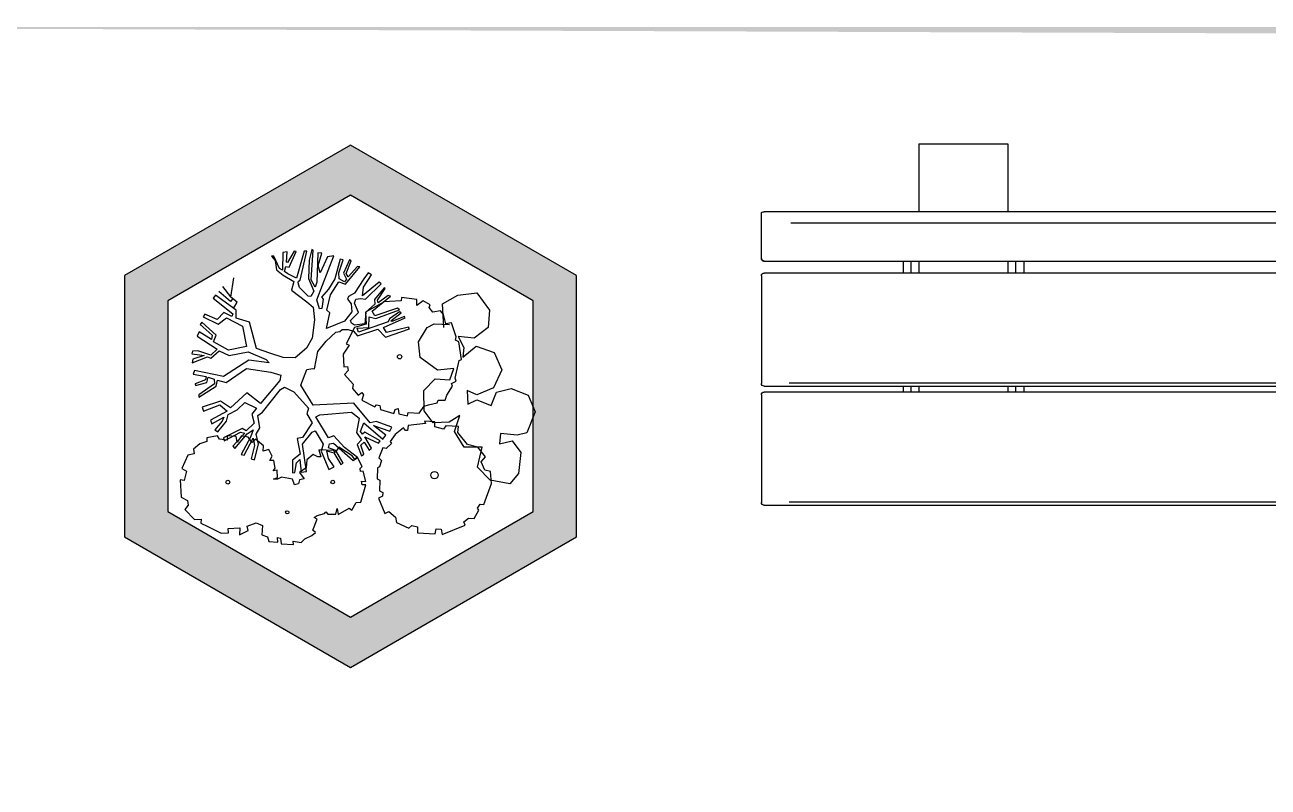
# Model space of a CAD drawing. Header units: millimetres. Extents: x 1351 to 1635, y 1399 to 1500.
# Drawn here: x 1562.88 to 1568.74, y 1486.37 to 1489.96 of the extents above; entities that cross this region are included whole.
import ezdxf

# ---------------------------------------------------------------- set-up
doc = ezdxf.new("R2010")
doc.units = ezdxf.units.MM
doc.layers.get('0').update_dxf_attribs({"color": 181})
doc.layers.add('margen', color=250, linetype='Continuous')
doc.layers.add('PLANTAS', color=32, linetype='Continuous')

msp = doc.modelspace()

# ---------------------------------------------------------------- hatches: boundary and pattern name
at = {"true_color": 0x2776bb}
h = msp.add_hatch(color=152, dxfattribs=at)
h.dxf.hatch_style = 1
h.paths.add_polyline_path([(1557.6842, 1489.9553), (1615.6587, 1489.7451), (1615.8802, 1457.3756), (1557.4987, 1457.0017)])
h.paths.add_polyline_path([(1557.9493, 1489.9451), (1615.8573, 1489.9451), (1616.0815, 1457.1761), (1557.5866, 1457.0229)])
at = {"layer": 'margen'}
h = msp.add_hatch(color=256, dxfattribs=at)
h.dxf.hatch_style = 1
h.set_gradient(color1=(248, 153, 30), color2=(255, 255, 0))
h.paths.add_polyline_path([(1563.5562, 1487.6641), (1564.4159, 1487.1678), (1565.2755, 1487.6641), (1565.2755, 1488.6567), (1564.4159, 1489.1531), (1563.5562, 1488.6567)], flags=16)
h.paths.add_polyline_path([(1563.3514, 1487.5458), (1564.4159, 1486.9312), (1565.4804, 1487.5458), (1565.4804, 1488.775), (1564.4159, 1489.3896), (1563.3514, 1488.775)])

# ---------------------------------------------------------------- linework, layer by layer
at = {"color": 116, "linetype": 'ByBlock'}
for p, q in [((1564.0964, 1488.8844), (1564.0948, 1488.8015)), ((1564.1177, 1488.8876), (1564.0964, 1488.8844)), ((1564.1136, 1488.838), (1564.1177, 1488.8876)), ((1564.1504, 1488.8896), (1564.1195, 1488.8362)), ((1564.1269, 1488.8153), (1564.1592, 1488.8889)), ((1564.1592, 1488.8889), (1564.1504, 1488.8896)), ((1564.1971, 1488.8902), (1564.1618, 1488.7628)), ((1564.1781, 1488.7535), (1564.2102, 1488.89)), ((1564.2102, 1488.89), (1564.1971, 1488.8902)), ((1564.2334, 1488.8973), (1564.2215, 1488.8484)), ((1564.2304, 1488.756), (1564.2393, 1488.8955)), ((1564.2393, 1488.8955), (1564.2334, 1488.8973)), ((1564.2622, 1488.8822), (1564.2575, 1488.7449)), ((1564.2811, 1488.8802), (1564.2622, 1488.8822)), ((1564.2632, 1488.8224), (1564.2811, 1488.8802)), ((1564.0542, 1488.8672), (1564.0434, 1488.8667)), ((1564.0434, 1488.8667), (1564.0615, 1488.8458)), ((1564.0806, 1488.8093), (1564.0542, 1488.8672)), ((1564.0615, 1488.8458), (1564.0668, 1488.8018)), ((1564.1053, 1488.7937), (1564.111, 1488.8184)), ((1564.111, 1488.8184), (1564.1269, 1488.8153)), ((1564.1195, 1488.8362), (1564.1136, 1488.838)), ((1564.2215, 1488.8484), (1564.218, 1488.7621)), ((1564.2576, 1488.6607), (1564.3366, 1488.8676)), ((1564.2722, 1488.7879), (1564.2632, 1488.8224)), ((1564.3069, 1488.8633), (1564.2722, 1488.7879)), ((1564.3366, 1488.8676), (1564.3069, 1488.8633)), ((1564.3673, 1488.8531), (1564.3411, 1488.7592)), ((1564.3611, 1488.7887), (1564.3813, 1488.8488)), ((1564.3813, 1488.8488), (1564.3673, 1488.8531)), ((1564.4117, 1488.8494), (1564.3824, 1488.7872)), ((1564.3918, 1488.7348), (1564.4591, 1488.8169)), ((1564.3947, 1488.7846), (1564.418, 1488.8446)), ((1564.4491, 1488.8187), (1564.4052, 1488.769)), ((1564.418, 1488.8446), (1564.4117, 1488.8494)), ((1564.4591, 1488.8169), (1564.4491, 1488.8187)), ((1563.8515, 1488.6743), (1563.8663, 1488.7654)), ((1564.0668, 1488.8018), (1564.0986, 1488.7778)), ((1564.0948, 1488.8015), (1564.0806, 1488.8093)), ((1564.0986, 1488.7778), (1564.1485, 1488.747)), ((1564.12, 1488.7827), (1564.1053, 1488.7937)), ((1564.1618, 1488.7628), (1564.12, 1488.7827)), ((1564.1711, 1488.749), (1564.1781, 1488.7535)), ((1564.218, 1488.7621), (1564.2422, 1488.7024)), ((1564.2493, 1488.7207), (1564.2304, 1488.756)), ((1564.3411, 1488.7592), (1564.3115, 1488.7116)), ((1564.3619, 1488.7607), (1564.3611, 1488.7887)), ((1564.3866, 1488.7462), (1564.3619, 1488.7607)), ((1564.3824, 1488.7872), (1564.3963, 1488.7585)), ((1564.3963, 1488.7585), (1564.3866, 1488.7462)), ((1564.4052, 1488.769), (1564.3947, 1488.7846)), ((1564.478, 1488.7597), (1564.435, 1488.6928)), ((1564.4763, 1488.7202), (1564.5143, 1488.7789)), ((1564.4985, 1488.7886), (1564.478, 1488.7597)), ((1564.5143, 1488.7789), (1564.4985, 1488.7886)), ((1563.8512, 1488.653), (1563.7949, 1488.7006)), ((1563.8515, 1488.6747), (1563.8143, 1488.7246)), ((1564.1485, 1488.747), (1564.1373, 1488.7067)), ((1564.1373, 1488.7067), (1564.2106, 1488.652)), ((1564.1686, 1488.7407), (1564.1711, 1488.749)), ((1564.1754, 1488.7192), (1564.1686, 1488.7407)), ((1564.2164, 1488.6785), (1564.1754, 1488.7192)), ((1564.2422, 1488.7024), (1564.2286, 1488.676)), ((1564.2575, 1488.7449), (1564.2493, 1488.7207)), ((1564.3115, 1488.7116), (1564.2784, 1488.673)), ((1564.3207, 1488.6849), (1564.3611, 1488.7465)), ((1564.3611, 1488.7465), (1564.3918, 1488.7348)), ((1564.5505, 1488.744), (1564.4716, 1488.68)), ((1564.4716, 1488.68), (1564.4763, 1488.7202)), ((1564.4856, 1488.6644), (1564.5599, 1488.7363)), ((1564.5734, 1488.7172), (1564.5293, 1488.6626)), ((1564.543, 1488.659), (1564.5792, 1488.7147)), ((1564.5599, 1488.7363), (1564.5505, 1488.744)), ((1564.5792, 1488.7147), (1564.5734, 1488.7172)), ((1564.9204, 1488.6824), (1565.0101, 1488.6937)), ((1565.0101, 1488.6937), (1565.0706, 1488.6119)), ((1563.7806, 1488.683), (1563.7697, 1488.6695)), ((1563.7697, 1488.6695), (1563.8612, 1488.5954)), ((1563.8774, 1488.6119), (1563.7806, 1488.683)), ((1563.8609, 1488.6666), (1563.8512, 1488.653)), ((1563.882, 1488.6503), (1563.8515, 1488.6743)), ((1563.865, 1488.621), (1563.882, 1488.6503)), ((1564.2106, 1488.652), (1564.24, 1488.6261)), ((1564.2286, 1488.676), (1564.2164, 1488.6785)), ((1564.2694, 1488.6181), (1564.2576, 1488.6607)), ((1564.2784, 1488.673), (1564.2866, 1488.6645)), ((1564.2866, 1488.6645), (1564.2807, 1488.6209)), ((1564.3049, 1488.6128), (1564.3207, 1488.6849)), ((1564.4063, 1488.676), (1564.4009, 1488.665)), ((1564.4009, 1488.665), (1564.4183, 1488.6415)), ((1564.435, 1488.6928), (1564.4063, 1488.676)), ((1564.4183, 1488.6415), (1564.4215, 1488.6048)), ((1564.435, 1488.6454), (1564.4412, 1488.665)), ((1564.4534, 1488.6008), (1564.435, 1488.6454)), ((1564.4412, 1488.665), (1564.4631, 1488.6671)), ((1564.4631, 1488.6671), (1564.4856, 1488.6644)), ((1564.5748, 1488.6514), (1564.4865, 1488.6028)), ((1564.5309, 1488.64), (1564.4883, 1488.6033)), ((1564.518, 1488.6071), (1564.6041, 1488.6776)), ((1564.5293, 1488.6626), (1564.5309, 1488.64)), ((1564.5452, 1488.6477), (1564.543, 1488.659)), ((1564.5936, 1488.6814), (1564.5452, 1488.6477)), ((1564.5998, 1488.6528), (1564.5748, 1488.6514)), ((1564.6041, 1488.6776), (1564.5936, 1488.6814)), ((1564.6536, 1488.6563), (1564.5998, 1488.6528)), ((1564.6555, 1488.6723), (1564.6536, 1488.6563)), ((1564.7283, 1488.6625), (1564.6555, 1488.6723)), ((1564.7286, 1488.6352), (1564.7283, 1488.6625)), ((1564.7574, 1488.6562), (1564.7286, 1488.6352)), ((1564.7915, 1488.6379), (1564.7574, 1488.6562)), ((1564.7859, 1488.6244), (1564.7915, 1488.6379)), ((1564.8489, 1488.6425), (1564.9204, 1488.6824)), ((1564.8546, 1488.5311), (1564.8489, 1488.6425)), ((1563.729, 1488.593), (1563.7217, 1488.5808)), ((1563.7217, 1488.5808), (1563.7919, 1488.546)), ((1563.788, 1488.5691), (1563.729, 1488.593)), ((1563.8198, 1488.6013), (1563.788, 1488.5691)), ((1563.8569, 1488.5832), (1563.8198, 1488.6013)), ((1563.8612, 1488.5954), (1563.8569, 1488.5832)), ((1563.8774, 1488.5746), (1563.8774, 1488.6119)), ((1564.24, 1488.6261), (1564.2463, 1488.5674)), ((1564.2807, 1488.6209), (1564.2694, 1488.6181)), ((1564.3032, 1488.5269), (1564.3177, 1488.6003)), ((1564.3177, 1488.6003), (1564.3049, 1488.6128)), ((1564.4215, 1488.6048), (1564.3866, 1488.5602)), ((1564.4156, 1488.5635), (1564.4534, 1488.6008)), ((1564.4883, 1488.6033), (1564.4834, 1488.5484)), ((1564.4865, 1488.6028), (1564.49, 1488.5471)), ((1564.5023, 1488.5304), (1564.5039, 1488.5807)), ((1564.5039, 1488.5807), (1564.5353, 1488.5732)), ((1564.5295, 1488.5856), (1564.518, 1488.6071)), ((1564.6367, 1488.6222), (1564.5295, 1488.5856)), ((1564.5353, 1488.5732), (1564.6466, 1488.6137)), ((1564.571, 1488.5313), (1564.6734, 1488.5766)), ((1564.647, 1488.6049), (1564.5993, 1488.5724)), ((1564.605, 1488.5627), (1564.6546, 1488.6001)), ((1564.6693, 1488.582), (1564.6097, 1488.5597)), ((1564.6466, 1488.6137), (1564.6367, 1488.6222)), ((1564.6546, 1488.6001), (1564.647, 1488.6049)), ((1564.6734, 1488.5766), (1564.6693, 1488.582)), ((1564.8033, 1488.6029), (1564.7859, 1488.6244)), ((1564.8402, 1488.6095), (1564.8033, 1488.6029)), ((1564.8542, 1488.5921), (1564.8402, 1488.6095)), ((1564.8649, 1488.5488), (1564.8542, 1488.5921)), ((1565.0706, 1488.6119), (1565.0642, 1488.5313)), ((1563.715, 1488.5559), (1563.7082, 1488.5447)), ((1563.7082, 1488.5447), (1563.7639, 1488.4943)), ((1563.7834, 1488.4953), (1563.715, 1488.5559)), ((1563.7919, 1488.546), (1563.8318, 1488.5757)), ((1563.8318, 1488.5757), (1563.9071, 1488.5374)), ((1563.9405, 1488.5559), (1563.8774, 1488.5746)), ((1563.9071, 1488.5374), (1563.926, 1488.4419)), ((1563.9732, 1488.4318), (1563.9405, 1488.5559)), ((1564.2463, 1488.5674), (1564.2351, 1488.4799)), ((1564.3866, 1488.5602), (1564.3032, 1488.5269)), ((1564.3658, 1488.5119), (1564.3771, 1488.522)), ((1564.3771, 1488.522), (1564.4043, 1488.5216)), ((1564.4341, 1488.5301), (1564.3946, 1488.4541)), ((1564.4043, 1488.5216), (1564.4304, 1488.513)), ((1564.4201, 1488.5516), (1564.4156, 1488.5635)), ((1564.4349, 1488.5413), (1564.4201, 1488.5516)), ((1564.49, 1488.5471), (1564.4341, 1488.5301)), ((1564.4834, 1488.5484), (1564.4349, 1488.5413)), ((1564.4465, 1488.527), (1564.5023, 1488.5304)), ((1564.4534, 1488.509), (1564.4465, 1488.527)), ((1564.449, 1488.4919), (1564.5447, 1488.5228)), ((1564.5932, 1488.5575), (1564.4534, 1488.509)), ((1564.5447, 1488.5228), (1564.5804, 1488.485)), ((1564.5849, 1488.5073), (1564.571, 1488.5313)), ((1564.5804, 1488.485), (1564.6928, 1488.5248)), ((1564.6893, 1488.5332), (1564.5849, 1488.5073)), ((1564.5993, 1488.5724), (1564.5932, 1488.5575)), ((1564.6097, 1488.5597), (1564.605, 1488.5627)), ((1564.6928, 1488.5248), (1564.6893, 1488.5332)), ((1564.7365, 1488.4639), (1564.7759, 1488.5309)), ((1564.7759, 1488.5309), (1564.8092, 1488.5488)), ((1564.8092, 1488.5488), (1564.8813, 1488.5444)), ((1564.891, 1488.5531), (1564.8649, 1488.5488)), ((1564.9137, 1488.4866), (1564.891, 1488.5531)), ((1565.0642, 1488.5313), (1564.9983, 1488.4801)), ((1563.7026, 1488.5099), (1563.694, 1488.4904)), ((1563.694, 1488.4904), (1563.7874, 1488.4283)), ((1563.7607, 1488.4742), (1563.7026, 1488.5099)), ((1563.7639, 1488.4943), (1563.7607, 1488.4742)), ((1563.7707, 1488.4634), (1563.7834, 1488.4953)), ((1563.8411, 1488.4246), (1563.7707, 1488.4634)), ((1564.2351, 1488.4799), (1564.209, 1488.4334)), ((1564.2621, 1488.4185), (1564.3007, 1488.4673)), ((1564.3007, 1488.4673), (1564.3462, 1488.5092)), ((1564.3462, 1488.5092), (1564.3658, 1488.5119)), ((1564.4304, 1488.513), (1564.449, 1488.4919)), ((1564.7432, 1488.3904), (1564.7365, 1488.4639)), ((1564.9094, 1488.4707), (1564.9137, 1488.4866)), ((1564.9259, 1488.4639), (1564.9094, 1488.4707)), ((1564.9233, 1488.4882), (1564.9493, 1488.4363)), ((1564.9983, 1488.4801), (1564.9233, 1488.4882)), ((1564.9386, 1488.3808), (1564.9259, 1488.4639)), ((1563.6722, 1488.419), (1563.6686, 1488.4073)), ((1563.6686, 1488.4073), (1563.6934, 1488.4035)), ((1563.6966, 1488.4216), (1563.6722, 1488.419)), ((1563.6934, 1488.4035), (1563.7265, 1488.3989)), ((1563.7586, 1488.4014), (1563.6966, 1488.4216)), ((1563.7572, 1488.3872), (1563.7979, 1488.421)), ((1563.7874, 1488.4283), (1563.7586, 1488.4014)), ((1563.7979, 1488.421), (1563.8449, 1488.3986)), ((1563.926, 1488.4419), (1563.8411, 1488.4246)), ((1563.8449, 1488.3986), (1563.9335, 1488.4168)), ((1563.9335, 1488.4168), (1564.0182, 1488.3809)), ((1564.0357, 1488.4096), (1563.9732, 1488.4318)), ((1564.0978, 1488.3892), (1564.0357, 1488.4096)), ((1564.209, 1488.4334), (1564.1552, 1488.3885)), ((1564.2456, 1488.3358), (1564.2621, 1488.4185)), ((1564.4094, 1488.4475), (1564.3804, 1488.4052)), ((1564.3804, 1488.4052), (1564.3838, 1488.3465)), ((1564.3946, 1488.4541), (1564.4094, 1488.4475)), ((1564.9439, 1488.3915), (1565.0068, 1488.4427)), ((1564.9493, 1488.4363), (1564.9439, 1488.3915)), ((1565.0068, 1488.4427), (1565.0916, 1488.4137)), ((1565.0916, 1488.4137), (1565.1279, 1488.331)), ((1563.6693, 1488.3646), (1563.743, 1488.3933)), ((1563.6725, 1488.3817), (1563.6693, 1488.3646)), ((1563.7265, 1488.3989), (1563.6725, 1488.3817)), ((1563.743, 1488.3933), (1563.7572, 1488.3872)), ((1563.9364, 1488.3773), (1563.8177, 1488.3005)), ((1564.0334, 1488.3652), (1563.9364, 1488.3773)), ((1564.0182, 1488.3809), (1564.0334, 1488.3652)), ((1564.1552, 1488.3885), (1564.0978, 1488.3892)), ((1564.3838, 1488.3465), (1564.4015, 1488.3469)), ((1564.4015, 1488.3469), (1564.4042, 1488.329)), ((1564.8248, 1488.3295), (1564.7432, 1488.3904)), ((1564.9078, 1488.293), (1564.9277, 1488.3755)), ((1564.9277, 1488.3755), (1564.9386, 1488.3808)), ((1563.6818, 1488.329), (1563.675, 1488.3107)), ((1563.675, 1488.3107), (1563.7359, 1488.3004)), ((1563.8177, 1488.3005), (1563.6818, 1488.329)), ((1563.7321, 1488.284), (1563.684, 1488.265)), ((1563.7359, 1488.3004), (1563.7321, 1488.284)), ((1563.7385, 1488.2714), (1563.746, 1488.2973)), ((1563.746, 1488.2973), (1563.7736, 1488.2874)), ((1563.7736, 1488.2874), (1563.7757, 1488.2655)), ((1563.8298, 1488.2714), (1563.9266, 1488.3382)), ((1563.9266, 1488.3382), (1564.0412, 1488.3212)), ((1564.0412, 1488.3212), (1564.0872, 1488.3071)), ((1564.0872, 1488.3071), (1564.0821, 1488.2817)), ((1564.1825, 1488.2597), (1564.2102, 1488.3328)), ((1564.2102, 1488.3328), (1564.2375, 1488.3378)), ((1564.2375, 1488.3378), (1564.2456, 1488.3358)), ((1564.4042, 1488.329), (1564.388, 1488.3103)), ((1564.388, 1488.3103), (1564.4277, 1488.2649)), ((1564.7613, 1488.2351), (1564.8142, 1488.2894)), ((1564.8142, 1488.2894), (1564.8839, 1488.2838)), ((1564.9024, 1488.3386), (1564.8248, 1488.3295)), ((1564.8839, 1488.2838), (1564.9024, 1488.3386)), ((1564.9129, 1488.2775), (1564.9078, 1488.293)), ((1565.1279, 1488.331), (1565.0895, 1488.2473)), ((1563.684, 1488.265), (1563.6851, 1488.2573)), ((1563.6851, 1488.2573), (1563.7385, 1488.2714)), ((1563.7021, 1488.2026), (1563.7827, 1488.2548)), ((1563.7757, 1488.2655), (1563.7022, 1488.2144)), ((1563.7827, 1488.2548), (1563.7895, 1488.2825)), ((1563.7895, 1488.2825), (1563.8298, 1488.2714)), ((1564.0821, 1488.2817), (1563.9912, 1488.1727)), ((1564.0014, 1488.1318), (1564.0858, 1488.2397)), ((1564.0858, 1488.2397), (1564.1048, 1488.2495)), ((1564.1048, 1488.2495), (1564.1489, 1488.2276)), ((1564.1489, 1488.2276), (1564.2179, 1488.1509)), ((1564.2392, 1488.1653), (1564.1825, 1488.2597)), ((1564.4277, 1488.2649), (1564.4245, 1488.2441)), ((1564.4245, 1488.2441), (1564.4525, 1488.2118)), ((1564.4525, 1488.2118), (1564.4686, 1488.2252)), ((1564.4686, 1488.2252), (1564.4774, 1488.2145)), ((1564.763, 1488.1384), (1564.7613, 1488.2351)), ((1564.8694, 1488.2117), (1564.8965, 1488.254)), ((1564.8908, 1488.2665), (1564.9129, 1488.2775)), ((1564.8965, 1488.254), (1564.8908, 1488.2665)), ((1564.9644, 1488.2347), (1564.9677, 1488.1696)), ((1565.011, 1488.2147), (1564.9644, 1488.2347)), ((1565.0895, 1488.2473), (1565.011, 1488.2147)), ((1565.0784, 1488.164), (1565.1029, 1488.2265)), ((1565.1029, 1488.2265), (1565.1719, 1488.244)), ((1565.1719, 1488.244), (1565.2519, 1488.2121)), ((1563.7022, 1488.2144), (1563.7021, 1488.2026)), ((1563.8036, 1488.1834), (1563.7169, 1488.1556)), ((1563.7238, 1488.1371), (1563.8005, 1488.1675)), ((1563.8005, 1488.1675), (1563.8345, 1488.1374)), ((1563.8501, 1488.1521), (1563.8036, 1488.1834)), ((1563.9273, 1488.2233), (1563.8501, 1488.1521)), ((1563.8814, 1488.1439), (1563.9184, 1488.1785)), ((1563.9184, 1488.1785), (1563.9725, 1488.1506)), ((1563.9912, 1488.1727), (1563.9273, 1488.2233)), ((1564.4319, 1488.1741), (1564.2392, 1488.1653)), ((1564.5076, 1488.0826), (1564.4319, 1488.1741)), ((1564.4774, 1488.2145), (1564.4694, 1488.1885)), ((1564.4694, 1488.1885), (1564.5306, 1488.1581)), ((1564.5306, 1488.1581), (1564.5378, 1488.1668)), ((1564.5378, 1488.1668), (1564.5537, 1488.1637)), ((1564.762, 1488.1605), (1564.7835, 1488.1666)), ((1564.7835, 1488.1666), (1564.8238, 1488.1768)), ((1564.8238, 1488.1768), (1564.8282, 1488.1891)), ((1564.8282, 1488.1891), (1564.862, 1488.1887)), ((1564.862, 1488.1887), (1564.8694, 1488.2117)), ((1564.9677, 1488.1696), (1565.01, 1488.1904)), ((1565.01, 1488.1904), (1565.0784, 1488.164)), ((1565.2519, 1488.2121), (1565.2853, 1488.1341)), ((1563.7169, 1488.1556), (1563.7238, 1488.1371)), ((1563.8345, 1488.1374), (1563.7563, 1488.094)), ((1563.7632, 1488.078), (1563.8198, 1488.1081)), ((1563.8198, 1488.1081), (1563.8113, 1488.0898)), ((1563.8321, 1488.0896), (1563.8402, 1488.1221)), ((1563.8402, 1488.1221), (1563.8814, 1488.1439)), ((1563.9725, 1488.1506), (1563.951, 1488.1224)), ((1563.951, 1488.1224), (1563.9628, 1488.0808)), ((1563.9799, 1488.1172), (1564.0014, 1488.1318)), ((1563.988, 1488.0579), (1563.9799, 1488.1172)), ((1564.2179, 1488.1509), (1564.2104, 1488.1249)), ((1564.2104, 1488.1249), (1564.2347, 1488.0819)), ((1564.2522, 1488.1096), (1564.2707, 1488.1205)), ((1564.3113, 1488.011), (1564.2522, 1488.1096)), ((1564.2707, 1488.1205), (1564.4201, 1488.1328)), ((1564.4201, 1488.1328), (1564.4565, 1488.1034)), ((1564.5537, 1488.1637), (1564.5576, 1488.1447)), ((1564.5576, 1488.1447), (1564.619, 1488.1261)), ((1564.619, 1488.1261), (1564.6263, 1488.1451)), ((1564.6263, 1488.1451), (1564.6399, 1488.1496)), ((1564.6399, 1488.1496), (1564.6438, 1488.1247)), ((1564.6438, 1488.1247), (1564.6846, 1488.1146)), ((1564.6846, 1488.1146), (1564.6878, 1488.1306)), ((1564.6878, 1488.1306), (1564.7385, 1488.1276)), ((1564.7385, 1488.1276), (1564.762, 1488.1605)), ((1564.8044, 1488.0829), (1564.763, 1488.1384)), ((1564.9303, 1488.1168), (1564.8801, 1488.0849)), ((1564.9057, 1488.0406), (1564.9303, 1488.1168)), ((1565.2853, 1488.1341), (1565.2455, 1488.0352)), ((1563.7563, 1488.094), (1563.7632, 1488.078)), ((1563.8113, 1488.0898), (1563.7771, 1488.0488)), ((1563.7912, 1488.0391), (1563.8321, 1488.0896)), ((1563.905, 1488.0548), (1563.8181, 1488.011)), ((1563.9238, 1488.0452), (1563.905, 1488.0548)), ((1563.9628, 1488.0808), (1563.9238, 1488.0452)), ((1563.9717, 1488.0291), (1563.988, 1488.0579)), ((1564.2347, 1488.0819), (1564.1899, 1488.0133)), ((1564.4565, 1488.1034), (1564.4437, 1488.0366)), ((1564.4626, 1488.0412), (1564.4781, 1488.0824)), ((1564.4781, 1488.0824), (1564.5682, 1488.0055)), ((1564.5368, 1488.0881), (1564.5076, 1488.0826)), ((1564.5246, 1488.0688), (1564.6007, 1488.0429)), ((1564.5826, 1488.0242), (1564.5246, 1488.0688)), ((1564.6098, 1488.0611), (1564.5368, 1488.0881)), ((1564.6007, 1488.0429), (1564.6098, 1488.0611)), ((1564.6655, 1488.058), (1564.6253, 1488.0271)), ((1564.6747, 1488.0461), (1564.6655, 1488.058)), ((1564.6875, 1488.069), (1564.6837, 1488.0454)), ((1564.7688, 1488.0797), (1564.6875, 1488.069)), ((1564.7636, 1488.0905), (1564.7688, 1488.0797)), ((1564.8126, 1488.0875), (1564.7636, 1488.0905)), ((1564.8801, 1488.0849), (1564.8044, 1488.0829)), ((1564.8135, 1488.0632), (1564.8126, 1488.0875)), ((1564.8531, 1488.0526), (1564.8135, 1488.0632)), ((1564.8646, 1488.0674), (1564.8531, 1488.0526)), ((1564.9249, 1488.0642), (1564.8646, 1488.0674)), ((1564.9216, 1488.037), (1564.9249, 1488.0642)), ((1563.7396, 1487.9936), (1563.7063, 1487.9835)), ((1563.7398, 1488.0108), (1563.7396, 1487.9936)), ((1563.7892, 1488.0202), (1563.7398, 1488.0108)), ((1563.7771, 1488.0488), (1563.7912, 1488.0391)), ((1563.7991, 1488.0053), (1563.7892, 1488.0202)), ((1563.8344, 1488.0007), (1563.7991, 1488.0053)), ((1563.8181, 1488.011), (1563.8214, 1487.9972)), ((1563.8214, 1487.9972), (1563.8977, 1488.0384)), ((1563.8342, 1488.0214), (1563.8344, 1488.0007)), ((1563.8768, 1488.0179), (1563.8342, 1488.0214)), ((1563.9173, 1488.034), (1563.8608, 1487.9724)), ((1563.8712, 1487.9612), (1563.9285, 1488.0297)), ((1563.8817, 1487.9918), (1563.8768, 1488.0179)), ((1563.9022, 1488.0217), (1563.8817, 1487.9918)), ((1563.8977, 1488.0384), (1563.9173, 1488.034)), ((1563.9448, 1488.014), (1563.901, 1487.9329)), ((1563.9342, 1488.0154), (1563.9022, 1488.0217)), ((1563.9142, 1487.9303), (1563.9572, 1488.0097)), ((1563.9285, 1488.0297), (1563.9577, 1488.0489)), ((1563.9528, 1487.9896), (1563.9342, 1488.0154)), ((1563.9577, 1488.0489), (1563.9448, 1488.014)), ((1563.9689, 1488.0049), (1563.9528, 1487.9896)), ((1563.9572, 1488.0097), (1563.9632, 1487.9753)), ((1564.0058, 1487.9742), (1563.9689, 1488.0049)), ((1563.9823, 1487.9821), (1563.9717, 1488.0291)), ((1564.1899, 1488.0133), (1564.165, 1488.0088)), ((1564.165, 1488.0088), (1564.1788, 1487.9352)), ((1564.1895, 1487.9824), (1564.2358, 1488.0375)), ((1564.2358, 1488.0375), (1564.2489, 1488.0445)), ((1564.2489, 1488.0445), (1564.2873, 1487.9812)), ((1564.3369, 1488.0215), (1564.3113, 1488.011)), ((1564.3878, 1487.9668), (1564.3369, 1488.0215)), ((1564.4437, 1488.0366), (1564.4675, 1488.0019)), ((1564.4675, 1488.0019), (1564.4478, 1487.9803)), ((1564.472, 1488.0286), (1564.4626, 1488.0412)), ((1564.4642, 1487.9776), (1564.4799, 1487.9917)), ((1564.4834, 1488.0385), (1564.472, 1488.0286)), ((1564.4799, 1487.9917), (1564.5042, 1487.953)), ((1564.4831, 1488.0159), (1564.5468, 1487.9868)), ((1564.5138, 1487.963), (1564.4831, 1488.0159)), ((1564.555, 1487.9973), (1564.4834, 1488.0385)), ((1564.5468, 1487.9868), (1564.555, 1487.9973)), ((1564.5682, 1488.0055), (1564.5826, 1488.0242)), ((1564.6253, 1488.0271), (1564.6031, 1487.9942)), ((1564.6031, 1487.9942), (1564.6094, 1487.9853)), ((1564.6837, 1488.0454), (1564.6747, 1488.0461)), ((1564.9502, 1487.9674), (1564.9057, 1488.0406)), ((1564.9665, 1487.9807), (1564.9216, 1488.037)), ((1565.1218, 1488.0326), (1565.117, 1487.9834)), ((1565.117, 1487.9834), (1565.1775, 1487.9969)), ((1565.2009, 1488.0233), (1565.1218, 1488.0326)), ((1565.1775, 1487.9969), (1565.2171, 1487.9431)), ((1565.2455, 1488.0352), (1565.2009, 1488.0233)), ((1563.6802, 1487.9357), (1563.6494, 1487.9297)), ((1563.7063, 1487.9835), (1563.6763, 1487.9577)), ((1563.6763, 1487.9577), (1563.6802, 1487.9357)), ((1563.8608, 1487.9724), (1563.8712, 1487.9612)), ((1563.901, 1487.9329), (1563.9142, 1487.9303)), ((1563.9632, 1487.9753), (1563.9483, 1487.9134)), ((1563.9635, 1487.9078), (1563.9823, 1487.9821)), ((1564.0038, 1487.9494), (1564.0058, 1487.9742)), ((1564.0311, 1487.9567), (1564.0038, 1487.9494)), ((1564.0461, 1487.9251), (1564.0311, 1487.9567)), ((1564.1788, 1487.9352), (1564.1424, 1487.9062)), ((1564.2092, 1487.8538), (1564.1895, 1487.9824)), ((1564.2392, 1487.9332), (1564.2106, 1487.9082)), ((1564.2623, 1487.9228), (1564.2392, 1487.9332)), ((1564.2669, 1487.9554), (1564.2758, 1487.9221)), ((1564.3366, 1487.9521), (1564.2669, 1487.9554)), ((1564.2873, 1487.9812), (1564.2779, 1487.9494)), ((1564.2779, 1487.9494), (1564.3141, 1487.8625)), ((1564.3041, 1487.9502), (1564.3376, 1487.9403)), ((1564.3118, 1487.9146), (1564.3041, 1487.9502)), ((1564.3119, 1487.9649), (1564.3175, 1487.9827)), ((1564.3473, 1487.9514), (1564.3119, 1487.9649)), ((1564.3175, 1487.9827), (1564.3358, 1487.9864)), ((1564.3358, 1487.9864), (1564.4277, 1487.9042)), ((1564.343, 1487.9419), (1564.3366, 1487.9521)), ((1564.3376, 1487.9403), (1564.3695, 1487.8854)), ((1564.3605, 1487.9672), (1564.343, 1487.9419)), ((1564.3809, 1487.8918), (1564.3473, 1487.9514)), ((1564.4233, 1487.9268), (1564.3605, 1487.9672)), ((1564.448, 1487.9187), (1564.3878, 1487.9668)), ((1564.4478, 1487.9803), (1564.4672, 1487.9273)), ((1564.4784, 1487.935), (1564.4642, 1487.9776)), ((1564.4672, 1487.9273), (1564.4784, 1487.935)), ((1564.5042, 1487.953), (1564.5138, 1487.963)), ((1564.5676, 1487.9652), (1564.5493, 1487.9169)), ((1564.5837, 1487.9608), (1564.5676, 1487.9652)), ((1564.6094, 1487.9853), (1564.5837, 1487.9608)), ((1565.0351, 1487.968), (1564.9502, 1487.9674)), ((1565.0155, 1487.9683), (1564.9665, 1487.9807)), ((1565.013, 1487.8736), (1565.0351, 1487.968)), ((1565.0516, 1487.9217), (1565.0155, 1487.9683)), ((1565.2171, 1487.9431), (1565.2062, 1487.8444)), ((1563.6494, 1487.9297), (1563.6214, 1487.8678)), ((1563.9483, 1487.9134), (1563.9635, 1487.9078)), ((1564.0363, 1487.9056), (1564.0461, 1487.9251)), ((1564.0542, 1487.9044), (1564.0363, 1487.9056)), ((1564.0607, 1487.8692), (1564.0542, 1487.9044)), ((1564.1424, 1487.9062), (1564.1428, 1487.8468)), ((1564.1541, 1487.8479), (1564.1606, 1487.894)), ((1564.1606, 1487.894), (1564.1767, 1487.9092)), ((1564.1767, 1487.9092), (1564.1831, 1487.85)), ((1564.2106, 1487.9082), (1564.2076, 1487.8698)), ((1564.2758, 1487.9221), (1564.2623, 1487.9228)), ((1564.3385, 1487.8757), (1564.3118, 1487.9146)), ((1564.3141, 1487.8625), (1564.3385, 1487.8757)), ((1564.3695, 1487.8854), (1564.3809, 1487.8918)), ((1564.4344, 1487.913), (1564.4233, 1487.9268)), ((1564.4277, 1487.9042), (1564.448, 1487.9187)), ((1564.4487, 1487.9182), (1564.4344, 1487.913)), ((1564.47, 1487.877), (1564.4487, 1487.9182)), ((1564.4611, 1487.8665), (1564.47, 1487.877)), ((1564.5529, 1487.8747), (1564.5428, 1487.8706)), ((1564.5493, 1487.9169), (1564.561, 1487.9047)), ((1564.561, 1487.9047), (1564.5529, 1487.8747)), ((1565.0312, 1487.8987), (1565.0516, 1487.9217)), ((1565.0489, 1487.8594), (1565.0312, 1487.8987)), ((1563.6214, 1487.8678), (1563.6431, 1487.854)), ((1563.6431, 1487.854), (1563.6319, 1487.8102)), ((1564.0517, 1487.8563), (1564.0607, 1487.8692)), ((1564.0701, 1487.859), (1564.0517, 1487.8563)), ((1564.0536, 1487.8173), (1564.0721, 1487.8247)), ((1564.072, 1487.8163), (1564.0536, 1487.8173)), ((1564.0721, 1487.8247), (1564.0701, 1487.859)), ((1564.0915, 1487.8262), (1564.072, 1487.8163)), ((1564.1429, 1487.8166), (1564.0915, 1487.8262)), ((1564.1428, 1487.8468), (1564.1541, 1487.8479)), ((1564.1516, 1487.79), (1564.1429, 1487.8166)), ((1564.1974, 1487.8184), (1564.175, 1487.8145)), ((1564.2076, 1487.8698), (1564.176, 1487.8481)), ((1564.176, 1487.8481), (1564.1974, 1487.8184)), ((1564.1831, 1487.85), (1564.2092, 1487.8538)), ((1564.4633, 1487.8534), (1564.4611, 1487.8665)), ((1564.4757, 1487.855), (1564.4633, 1487.8534)), ((1564.4875, 1487.8063), (1564.4757, 1487.855)), ((1564.5428, 1487.8706), (1564.5416, 1487.8193)), ((1564.5416, 1487.8193), (1564.5533, 1487.8126)), ((1565.0733, 1487.8129), (1565.013, 1487.8736)), ((1565.0743, 1487.8532), (1565.0489, 1487.8594)), ((1565.0795, 1487.7962), (1565.0743, 1487.8532)), ((1565.2062, 1487.8444), (1565.1654, 1487.7946)), ((1563.6129, 1487.8134), (1563.6184, 1487.7329)), ((1563.6319, 1487.8102), (1563.6129, 1487.8134)), ((1564.1706, 1487.7956), (1564.1516, 1487.79)), ((1564.175, 1487.8145), (1564.1706, 1487.7956)), ((1564.4637, 1487.7094), (1564.4873, 1487.7903)), ((1564.4667, 1487.8071), (1564.4875, 1487.8063)), ((1564.4701, 1487.7899), (1564.4667, 1487.8071)), ((1564.4873, 1487.7903), (1564.4701, 1487.7899)), ((1564.5533, 1487.8126), (1564.5515, 1487.7623)), ((1564.5515, 1487.7623), (1564.5685, 1487.7537)), ((1565.0434, 1487.6978), (1565.0795, 1487.7962)), ((1565.1654, 1487.7946), (1565.0733, 1487.8129)), ((1563.6184, 1487.7329), (1563.6479, 1487.717)), ((1563.6479, 1487.717), (1563.6511, 1487.6945)), ((1564.4217, 1487.6704), (1564.4418, 1487.7075)), ((1564.4418, 1487.7075), (1564.4637, 1487.7094)), ((1564.5659, 1487.7366), (1564.5469, 1487.7268)), ((1564.5469, 1487.7268), (1564.5779, 1487.6552)), ((1564.5685, 1487.7537), (1564.5659, 1487.7366)), ((1565.0129, 1487.68), (1565.0267, 1487.6999)), ((1565.0267, 1487.6999), (1565.0434, 1487.6978)), ((1563.6511, 1487.6945), (1563.6361, 1487.674)), ((1563.6361, 1487.674), (1563.6811, 1487.6266)), ((1564.2449, 1487.6359), (1564.258, 1487.6458)), ((1564.258, 1487.6458), (1564.2937, 1487.6554)), ((1564.2937, 1487.6554), (1564.2997, 1487.6637)), ((1564.2997, 1487.6637), (1564.3084, 1487.6528)), ((1564.3084, 1487.6528), (1564.3464, 1487.653)), ((1564.3464, 1487.653), (1564.3526, 1487.679)), ((1564.3526, 1487.679), (1564.3576, 1487.6504)), ((1564.3576, 1487.6504), (1564.4096, 1487.6812)), ((1564.4096, 1487.6812), (1564.4217, 1487.6704)), ((1564.5779, 1487.6552), (1564.5964, 1487.6651)), ((1564.5964, 1487.6651), (1564.6269, 1487.6386)), ((1564.9986, 1487.6321), (1565.0199, 1487.6715)), ((1565.0199, 1487.6715), (1565.0129, 1487.68)), ((1563.6811, 1487.6266), (1563.7118, 1487.6281)), ((1563.7118, 1487.6281), (1563.7111, 1487.6102)), ((1563.7111, 1487.6102), (1563.741, 1487.5951)), ((1563.741, 1487.5951), (1563.7657, 1487.5835)), ((1563.7657, 1487.5835), (1563.8064, 1487.5628)), ((1563.8403, 1487.585), (1563.8948, 1487.5872)), ((1563.8413, 1487.5641), (1563.8403, 1487.585)), ((1563.8948, 1487.5872), (1563.8932, 1487.5551)), ((1563.9288, 1487.5956), (1563.9717, 1487.6122)), ((1563.9339, 1487.5747), (1563.9288, 1487.5956)), ((1563.9717, 1487.6122), (1564.0005, 1487.5994)), ((1564.0005, 1487.5994), (1563.9975, 1487.555)), ((1564.2387, 1487.5774), (1564.2585, 1487.6287)), ((1564.2585, 1487.6287), (1564.2449, 1487.6359)), ((1564.6269, 1487.6386), (1564.633, 1487.6125)), ((1564.633, 1487.6125), (1564.6908, 1487.5858)), ((1564.6908, 1487.5858), (1564.704, 1487.5991)), ((1564.704, 1487.5991), (1564.7304, 1487.5924)), ((1564.7304, 1487.5924), (1564.7307, 1487.5639)), ((1564.8136, 1487.5599), (1564.8186, 1487.5836)), ((1564.8186, 1487.5836), (1564.8423, 1487.5821)), ((1564.8423, 1487.5821), (1564.8479, 1487.5565)), ((1564.8479, 1487.5565), (1564.9562, 1487.6)), ((1564.9493, 1487.6161), (1564.9714, 1487.6337)), ((1564.9562, 1487.6), (1564.9493, 1487.6161)), ((1564.9714, 1487.6337), (1564.9986, 1487.6321)), ((1563.8064, 1487.5628), (1563.8413, 1487.5641)), ((1563.8932, 1487.5551), (1563.9339, 1487.5747)), ((1563.9975, 1487.555), (1564.0246, 1487.5463)), ((1564.0246, 1487.5463), (1564.0309, 1487.5239)), ((1564.0309, 1487.5239), (1564.0734, 1487.5209)), ((1564.0726, 1487.5427), (1564.0861, 1487.5396)), ((1564.0734, 1487.5209), (1564.0726, 1487.5427)), ((1564.0861, 1487.5396), (1564.0899, 1487.5118)), ((1564.1451, 1487.5246), (1564.183, 1487.5182)), ((1564.1468, 1487.5093), (1564.1451, 1487.5246)), ((1564.183, 1487.5182), (1564.2004, 1487.5369)), ((1564.2004, 1487.5369), (1564.2332, 1487.5519)), ((1564.2332, 1487.5519), (1564.2516, 1487.5666)), ((1564.2516, 1487.5666), (1564.2387, 1487.5774)), ((1564.7307, 1487.5639), (1564.8136, 1487.5599)), ((1564.0899, 1487.5118), (1564.1468, 1487.5093))]:
    msp.add_line(p, q, dxfattribs=at)
for centre, radius in [((1564.6467, 1488.3934), 0.0103), ((1564.8113, 1487.8359), 0.0173), ((1563.8378, 1487.8029), 0.0091), ((1564.3324, 1487.8036), 0.00867), ((1564.1178, 1487.6612), 0.00746)]:
    msp.add_circle(centre, radius, dxfattribs=at)
at = {"layer": 'margen'}
for points in [[(1563.3514, 1487.5458), (1564.4159, 1486.9312), (1565.4804, 1487.5458), (1565.4804, 1488.775), (1564.4159, 1489.3896), (1563.3514, 1488.775)], [(1563.5562, 1487.6641), (1564.4159, 1487.1678), (1565.2755, 1487.6641), (1565.2755, 1488.6567), (1564.4159, 1489.1531), (1563.5562, 1488.6567)]]:
    msp.add_lwpolyline(points, close=True, dxfattribs=at)
at = {"layer": 'PLANTAS'}
for p, q in [((1567.0917, 1489.396), (1567.0917, 1489.0749)), ((1567.0917, 1489.396), (1567.5116, 1489.396)), ((1567.5116, 1489.396), (1567.5116, 1489.0749)), ((1566.3506, 1488.8554), (1566.3506, 1489.0708)), ((1570.9082, 1489.0749), (1566.3629, 1489.0749)), ((1570.7821, 1489.0214), (1566.489, 1489.0214)), ((1566.3629, 1488.8437), (1570.9082, 1488.8437)), ((1566.3629, 1488.843), (1570.9082, 1488.843)), ((1567.0176, 1488.843), (1567.0176, 1488.7868)), ((1567.0546, 1488.843), (1567.0546, 1488.7868)), ((1567.0917, 1488.843), (1567.0917, 1488.7868)), ((1567.5116, 1488.843), (1567.5116, 1488.7868)), ((1567.5487, 1488.7868), (1567.5487, 1488.843)), ((1567.5857, 1488.843), (1567.5857, 1488.7868)), ((1566.3506, 1488.7744), (1566.3517, 1488.7796)), ((1566.3506, 1488.7744), (1566.3506, 1488.2668)), ((1566.3594, 1488.7863), (1566.3629, 1488.7868)), ((1570.9082, 1488.7868), (1566.3629, 1488.7868)), ((1566.3594, 1488.2259), (1566.3629, 1488.2265)), ((1566.3629, 1488.2547), (1570.9082, 1488.2547)), ((1570.9082, 1488.2265), (1566.3629, 1488.2265)), ((1566.4807, 1488.2699), (1570.7905, 1488.2699)), ((1567.0176, 1488.2547), (1567.0176, 1488.2265)), ((1567.0546, 1488.2547), (1567.0546, 1488.2265)), ((1567.0917, 1488.2547), (1567.0917, 1488.2265)), ((1567.5116, 1488.2547), (1567.5116, 1488.2265)), ((1567.5487, 1488.2265), (1567.5487, 1488.2547)), ((1567.5857, 1488.2547), (1567.5857, 1488.2265)), ((1566.3506, 1488.2141), (1566.3517, 1488.2193)), ((1566.3506, 1488.2141), (1566.3506, 1487.7065)), ((1566.4807, 1487.7099), (1570.7905, 1487.7099)), ((1566.3629, 1487.6943), (1570.9082, 1487.6943))]:
    msp.add_line(p, q, dxfattribs=at)
for points in [[(1566.3506, 1489.0708), (1566.3515, 1489.0723), (1566.3542, 1489.0737), (1566.3582, 1489.0746), (1566.3629, 1489.0749)], [(1566.3506, 1488.8554), (1566.3515, 1488.8507), (1566.3541, 1488.8468), (1566.3575, 1488.8443), (1566.3611, 1488.8432), (1566.3629, 1488.843)], [(1566.3629, 1488.8437), (1566.3582, 1488.8446), (1566.3542, 1488.8472), (1566.3515, 1488.8509), (1566.3506, 1488.8554)], [(1566.3517, 1488.7796), (1566.3548, 1488.7837), (1566.3594, 1488.7863)], [(1566.3629, 1488.2547), (1566.3582, 1488.2556), (1566.3542, 1488.2582), (1566.3515, 1488.2622), (1566.3506, 1488.2668)], [(1566.3517, 1488.2193), (1566.3548, 1488.2234), (1566.3594, 1488.2259)], [(1566.3629, 1487.6943), (1566.3582, 1487.6952), (1566.3542, 1487.6979), (1566.3515, 1487.7018), (1566.3506, 1487.7065)]]:
    msp.add_lwpolyline(points, dxfattribs=at)

doc.saveas('drawing.dxf')
